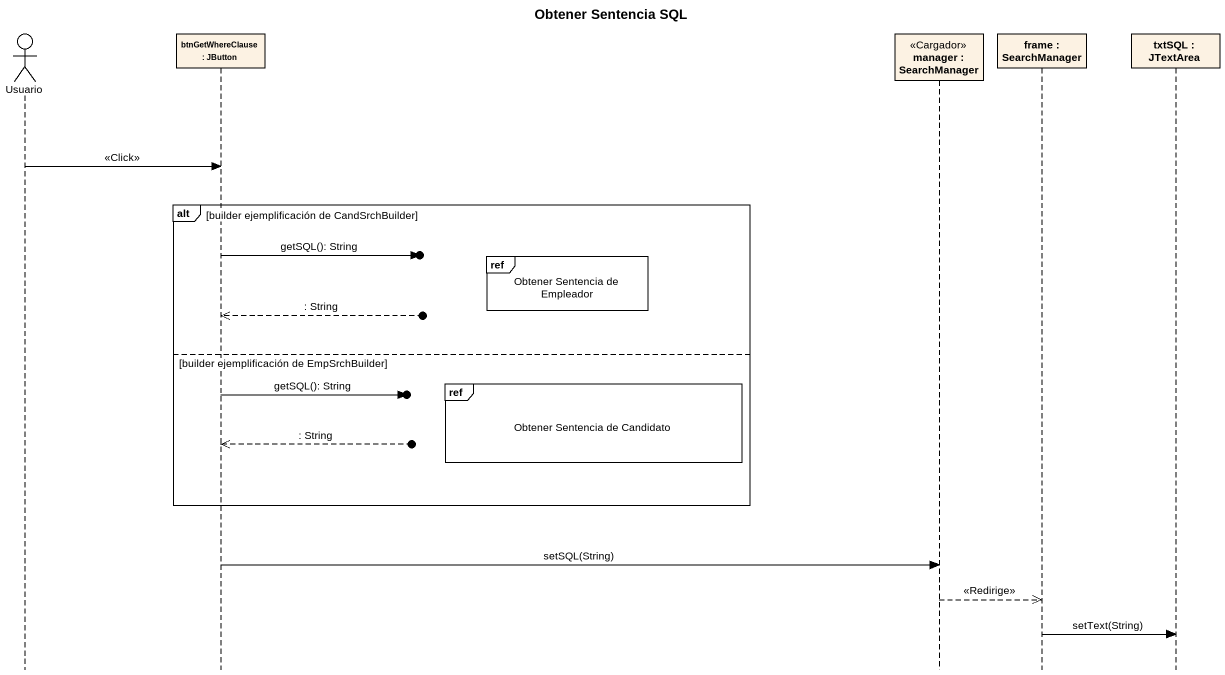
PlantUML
@startuml
title Obtener Sentencia SQL
hide footbox
actor Usuario
participant "btnGetWhereClause : JButton" as btnGetWhereClause
participant "manager : SearchManager" as manager <<Cargador>>
participant "frame : SearchManager" as frame_
participant "txtSQL : JTextArea" as txtSQL

Usuario -> btnGetWhereClause : <<Click>>
alt builder ejemplificación de CandSrchBuilder
  btnGetWhereClause ->o] : getSQL(): String
  ref over btnGetWhereClause : Obtener Sentencia de Empleador
  btnGetWhereClause <<--o] : : String
else builder ejemplificación de EmpSrchBuilder
  ref over manager : Obtener Sentencia de Candidato
  btnGetWhereClause ->o] : getSQL(): String
  btnGetWhereClause <<--o] : : String
end
btnGetWhereClause -> manager : setSQL(String)
manager -->> frame_ : <<Redirige>>
frame_ -> txtSQL : setText(String)
@enduml
